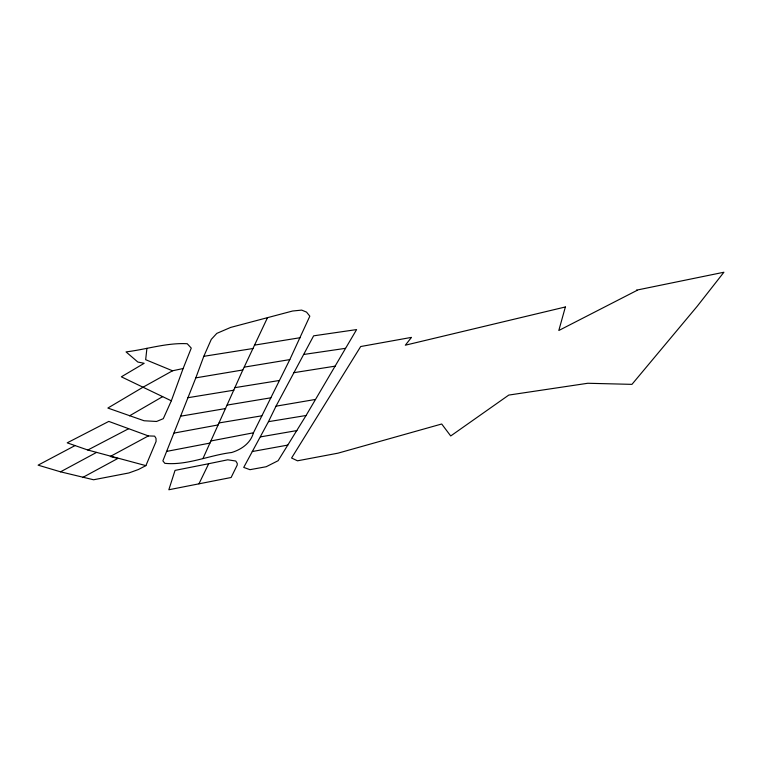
<?xml version="1.0" encoding="UTF-8"?>
<svg xmlns="http://www.w3.org/2000/svg" width="762" height="762" viewBox="0 0 762 762"><rect width="100%" height="100%" fill="white"/><g stroke="black" fill="none" stroke-linecap="round" stroke-linejoin="round"><path stroke-width="1.14" d="M146.923 348.31L145.666 359.693L172.536 370.789L183.118 368.532L191.272 348.091L187.223 343.729C166.583 342.605 146.409 349.472 126.025 351.892L137.846 362.045L144.189 363.293L121.358 376.819L171.326 400.812L163.297 418.671L156.562 421.472L144.066 420.757L107.861 408.051L143.199 387.106L172.536 370.789M171.326 400.812L183.118 368.532M195.824 377.857L203.797 356.321L211.284 339.376L216.808 333.385L230.667 327.422L292.579 311.02L301.685 310.105L306.543 312.115L309.829 316.173L289.817 359.597L253.441 432.797C250.631 443.151 241.506 449.475 231.686 452.504C209.54 455.133 187.195 465.592 164.84 463.325L162.868 460.886L195.824 377.857L242.83 369.97L267.424 317.821M202.968 458.524L242.83 369.97M145.894 465.639L156.086 441.446L156.01 438.369L154.638 436.14L148.371 435.921L108.795 421.405L67.199 442.846L87.811 450.018L145.894 465.639L138.417 469.506L128.911 472.954L93.583 479.765L60.531 471.821L38.1 465.153L74.857 445.675M268.462 421.672L276.015 406.175L313.63 335.832L356.606 329.584L306.067 415.5L278.111 460.715L266.205 466.725L249.955 469.678L243.726 467.401L268.462 421.672L306.067 415.5M198.949 483.832L208.702 463.715L227.743 459.8L235.782 461.02L237.249 463.42L237.22 465.058L231.124 477.498L168.84 489.756L175.041 470.392L208.702 463.715M129.559 415.814L162.658 396.631M96.536 452.418L60.531 471.821M148.371 435.921L110.28 456.476L117.891 458.429L82.534 477.564M87.811 450.018L128.616 428.73M210.931 440.96L253.441 432.797M166.716 451.38L209.969 443.084M174.022 433.083L218.199 424.929M252.27 451.533L287.826 445.084M260.49 436.883L296.961 430.559M180.861 416.157L225.619 408.546M276.015 406.175L315.182 399.488M227.2 405.07L270.967 397.783M219.104 422.92L261.842 415.814M244.345 367.122L289.817 359.597M254.46 345.138L300.361 337.671M187.928 397.707L233.944 390.182M234.915 387.648L279.349 380.495M293.789 372.694L335.204 366.141M203.797 356.321L252.984 348.51M303.752 354.463L345.491 348.339M565.366 306.972L558.813 330.498L637.089 290.351L636.499 290.16L723.9 272.244L697.163 306.334L631.955 384.362L587.778 383.267L508.768 395.078L450.713 435.969L441.703 423.996L338.033 453.161L297.485 460.81L291.579 458.01L360.693 346.529L411.509 337.375L405.327 345.196L565.366 306.972"/></g></svg>
